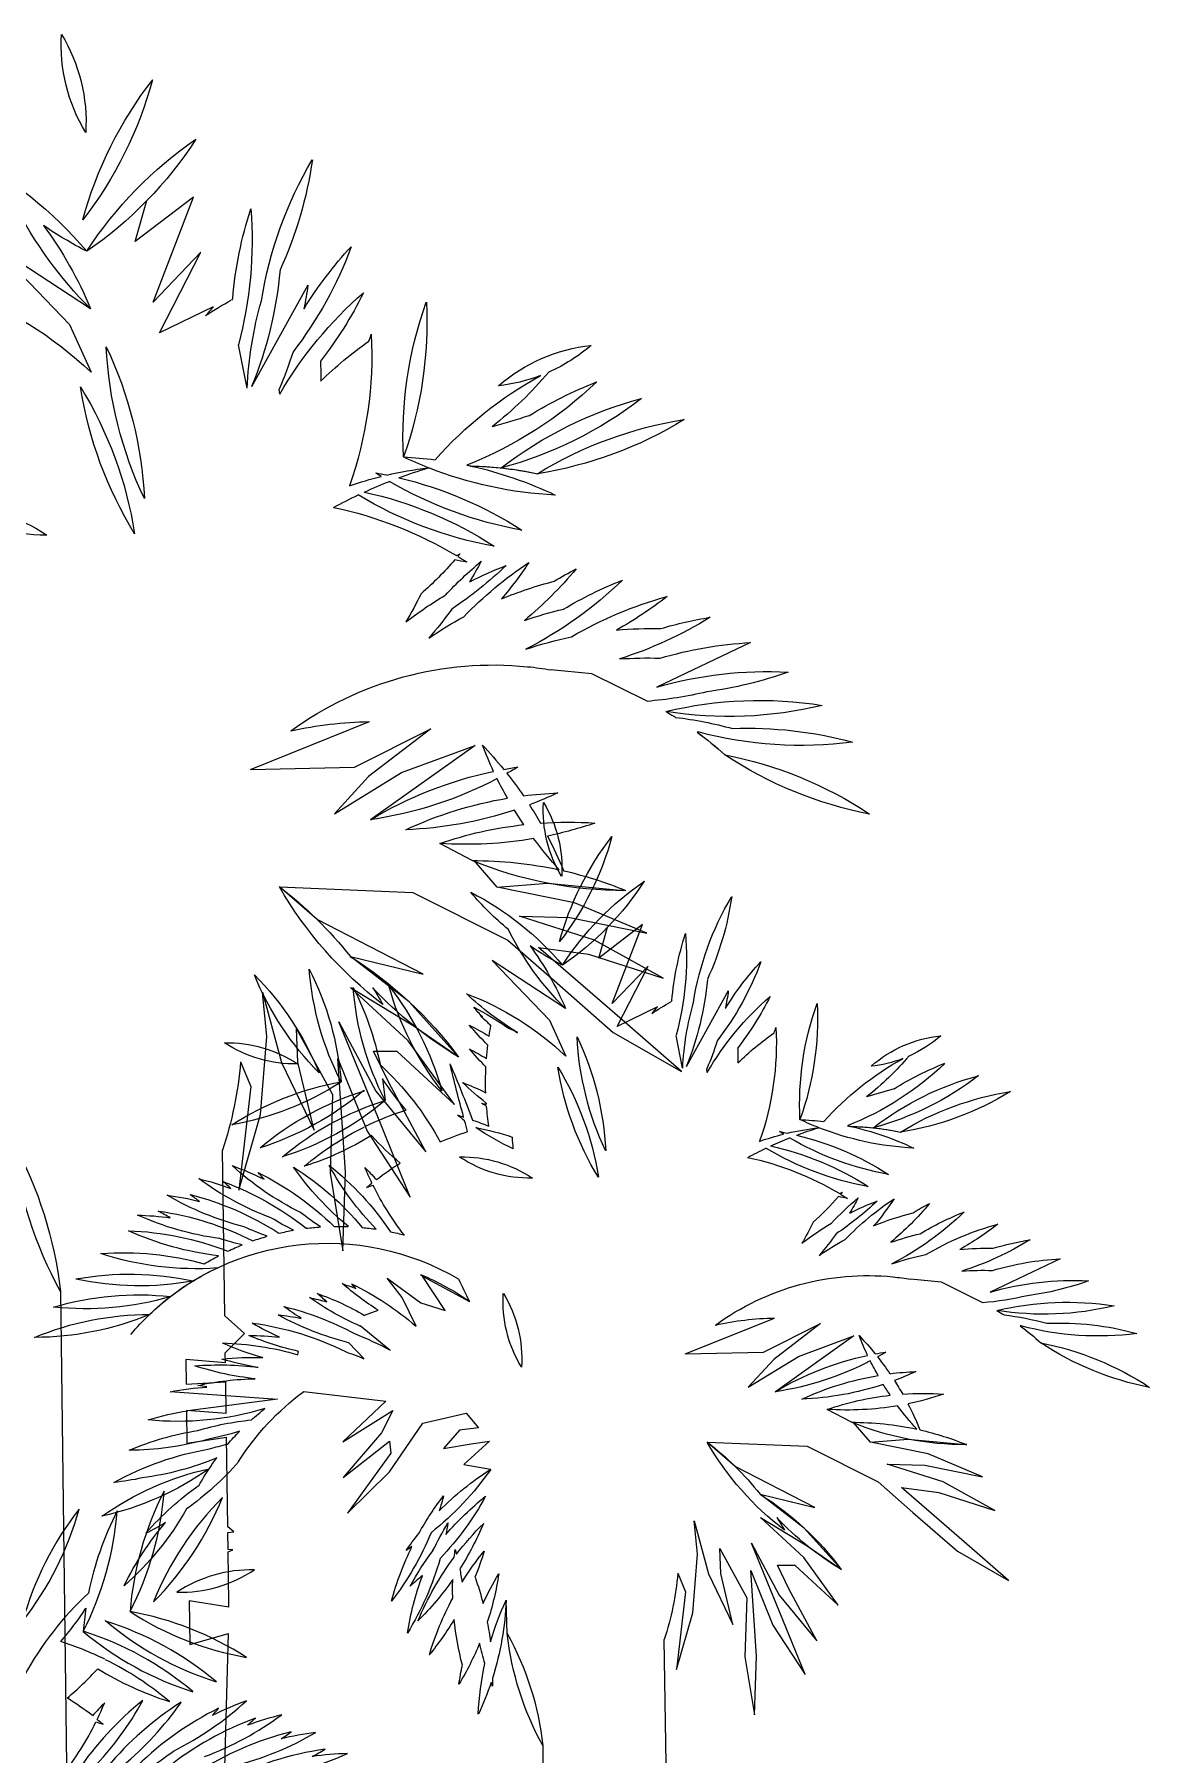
# Model space of a CAD drawing. Header units: millimetres. Extents: x -37049 to 129367, y 25385 to 90033.
# Drawn here: x 21373 to 21864, y 45778 to 46535 of the extents above; entities that cross this region are included whole.
import ezdxf

# ---------------------------------------------------------------- set-up
doc = ezdxf.new("R2010")
doc.units = ezdxf.units.MM
doc.header["$MEASUREMENT"] = 0
doc.layers.add('NCAY', color=3, linetype='Continuous', lineweight=13)
doc.layers.add('NTHAY1', color=61, linetype='Continuous', lineweight=25)

# ---------------------------------------------------------------- blocks, each defined once
blk = doc.blocks.new('A$C4EE532FF')
at = {"layer": 'NCAY', "ltscale": 0.7}
for p, q in [((892.2, 2060.6), (827.9, 2011.5)), ((827.9, 2011.5), (840.8, 2056.7)), ((847.8, 1945), (892.2, 2060.6)), ((671.4, 2008), (755.5, 1920.5)), ((778.9, 1937.6), (671.4, 2008)), ((900.3, 1999.9), (847.8, 1945)), ((854.8, 1911.2), (900.3, 1999.9)), ((1017.9, 1963.5), (956, 1851.9)), ((913.8, 1939.9), (854.8, 1911.2)), ((755.5, 1920.5), (779.3, 1867.8)), ((951, 1850.1), (941.5, 1898.1)), ((987, 1843.5), (986.4, 1849.1)), ((1069.3, 1433.3), (1153.1, 1475.5)), ((1153.1, 1475.5), (1084.5, 1422.8)), ((1202.2, 1457), (1086.9, 1375.2)), ((1121, 1427.1), (1202.2, 1457)), ((954.7, 1430.6), (1069.3, 1433.3)), ((1047.2, 1381.9), (1121, 1427.1)), ((1084.5, 1422.8), (1047.2, 1381.9)), ((1226.4, 1301.1), (1200.9, 1330.3)), ((1028.1, 1265.5), (986.7, 1301.4)), ((986.7, 1301.4), (1133.6, 1295.1)), ((1133.6, 1295.1), (1238, 1242.9)), ((1226.4, 1301.1), (1281.6, 1305.5)), ((1311.2, 1283.9), (1226.4, 1301.1)), ((1281.6, 1305.5), (1365.4, 1297.4)), ((1333.4, 1242.9), (1250.9, 1269.1)), ((1250.9, 1269.1), (1306.2, 1267.6)), ((1391, 1250.4), (1311.2, 1283.9)), ((1145, 1205.4), (1028.1, 1265.5)), ((1306.2, 1267.6), (1391, 1250.4)), ((1386.3, 1259.8), (1338.1, 1223)), ((1338.1, 1223), (1347.8, 1256.9)), ((1353, 1173.1), (1386.3, 1259.8)), ((1238, 1242.9), (1289, 1198.2)), ((1364, 1155.1), (1271.8, 1234.6)), ((1271.8, 1234.6), (1326.6, 1227.3)), ((1409.1, 1201.1), (1333.4, 1242.9)), ((1129.4, 1175), (1064.7, 1224.7)), ((1064.7, 1224.7), (1145, 1205.4)), ((1220.8, 1220.4), (1283.8, 1154.8)), ((1301.4, 1167.6), (1220.8, 1220.4)), ((1326.6, 1227.3), (1409.1, 1201.1)), ((1392.4, 1214.3), (1353, 1173.1)), ((1358.3, 1147.7), (1392.4, 1214.3)), ((1289, 1198.2), (1354.1, 1141.3)), ((968, 1185.5), (988.8, 1108.2)), ((972.8, 1136.9), (968, 1185.5)), ((1128.5, 1131.8), (1064.9, 1190.5)), ((1064.9, 1190.5), (1133.9, 1149)), ((1183.8, 1114.2), (1129.4, 1175)), ((1480.6, 1187), (1434.2, 1103.3)), ((1402.6, 1169.3), (1358.3, 1147.7)), ((1429.2, 1098.3), (1364, 1155.1)), ((965.9, 1050.7), (972.8, 1136.9)), ((1007, 1108.3), (1005.6, 1145)), ((1005.6, 1145), (1045.2, 1072.7)), ((1098.2, 1040.3), (1052, 1152.9)), ((1052, 1152.9), (1092.7, 1076.6)), ((1133.9, 1149), (1183.8, 1114.2)), ((1283.8, 1154.8), (1301.7, 1115.2)), ((1354.1, 1141.3), (1429.2, 1098.3)), ((1430.4, 1102), (1423.3, 1138)), ((1106.9, 1086), (1090.1, 1120.6)), ((1090.1, 1120.6), (1115.8, 1120.5)), ((1115.8, 1120.5), (1179.4, 1061.9)), ((1179.4, 1061.9), (1128.5, 1131.8)), ((943.9, 1108.8), (955.1, 1081.8)), ((988.8, 1108.2), (1024.8, 1033.5)), ((1024.8, 1033.5), (1007, 1108.3)), ((1059.3, 987.4), (1050.8, 1112.6)), ((1050.8, 1112.6), (1083.1, 1032.4)), ((1457.4, 1097), (1457, 1101.2)), ((955.1, 1081.8), (942.1, 967.5)), ((1147.6, 1009.7), (1106.9, 1086)), ((1045.2, 1072.7), (1042.3, 986.3)), ((1092.7, 1076.6), (1147.6, 1009.7)), ((942.1, 967.5), (965.9, 1050.7)), ((1083.1, 1032.4), (1130.5, 960)), ((1130.5, 960), (1098.2, 1040.3)), ((1042.3, 986.3), (1056.3, 900.9)), ((1056.3, 900.9), (1059.3, 987.4)), ((1144.2, 873.1), (1196, 845)), ((1169, 835.2), (1144.2, 873.1)), ((1105.1, 870.6), (1142.2, 843.7)), ((1121.6, 849.3), (1105.1, 870.6)), ((1080.4, 829.9), (1095.3, 835.4)), ((1137, 817.9), (1121.6, 849.3)), ((1142.2, 843.7), (1169, 835.2)), ((1108.3, 791.5), (1075.4, 818.1)), ((1519.2, 789.3), (1582, 821)), ((1582, 821), (1530.6, 781.4)), ((1079.6, 782.2), (1063, 799.7)), ((1618.8, 807.1), (1532.4, 745.8)), ((1557.9, 784.7), (1618.8, 807.1)), ((1006.9, 786.6), (1007.7, 790.2)), ((1433.2, 787.3), (1519.2, 789.3)), ((1502.6, 750.8), (1557.9, 784.7)), ((1530.6, 781.4), (1502.6, 750.8)), ((866.4, 745.9), (984.7, 737.5)), ((1013.5, 746), (1103.7, 735.2)), ((984.7, 737.5), (885.8, 724.8)), ((1103.7, 735.2), (1056.6, 690.6)), ((1056.6, 690.6), (1111.6, 725.1)), ((1111.6, 725.1), (1099, 700.6)), ((1144.4, 711), (1192.1, 722.1)), ((1192.1, 722.1), (1205.8, 706)), ((1099, 700.6), (1056.9, 651.2)), ((1107.8, 657.5), (1144.4, 711)), ((1184.8, 703.6), (1167.1, 683.4)), ((1205.8, 706), (1184.8, 703.6)), ((1637, 690.2), (1617.9, 712.1)), ((1056.9, 651.2), (1107.9, 691.4)), ((1107.9, 691.4), (1109.2, 678.3)), ((1167.1, 683.4), (1197.7, 688.3)), ((1217.8, 691.5), (1189.6, 665.7)), ((1197.7, 688.3), (1217.8, 691.5)), ((1488.3, 663.5), (1457.2, 690.4)), ((1457.2, 690.4), (1567.4, 685.7)), ((1567.4, 685.7), (1645.7, 646.6)), ((1637, 690.2), (1678.4, 693.5)), ((1700.6, 677.3), (1637, 690.2)), ((1678.4, 693.5), (1741.3, 687.5)), ((1109.2, 678.3), (1061.4, 612.1)), ((1189.6, 665.7), (1219.1, 660.4)), ((1575.9, 618.4), (1488.3, 663.5)), ((1717.2, 646.6), (1655.4, 666.2)), ((1655.4, 666.2), (1696.8, 665.1)), ((1696.8, 665.1), (1760.4, 652.2)), ((1760.4, 652.2), (1700.6, 677.3)), ((1061.4, 612.1), (1107.8, 657.5)), ((1645.7, 646.6), (1683.9, 613)), ((1774, 615.2), (1717.2, 646.6)), ((1564.3, 595.6), (1515.7, 632.9)), ((1515.7, 632.9), (1575.9, 618.4)), ((1740.2, 580.7), (1671.1, 640.4)), ((1671.1, 640.4), (1712.2, 634.8)), ((1712.2, 634.8), (1774, 615.2)), ((1563.6, 563.3), (1515.9, 607.2)), ((1515.9, 607.2), (1567.6, 576.1)), ((1683.9, 613), (1732.8, 570.3)), ((1443.2, 603.5), (1458.8, 545.5)), ((1446.8, 567), (1443.2, 603.5)), ((1605.1, 550), (1564.3, 595.6)), ((1472.4, 545.6), (1471.4, 573.1)), ((1471.4, 573.1), (1501.1, 518.9)), ((1540.8, 494.6), (1506.2, 579.1)), ((1506.2, 579.1), (1536.7, 521.8)), ((1567.6, 576.1), (1605.1, 550)), ((1732.8, 570.3), (1789.1, 538.1)), ((1789.1, 538.1), (1740.2, 580.7)), ((1441.6, 502.4), (1446.8, 567)), ((1547.4, 528.9), (1534.8, 554.9)), ((1534.8, 554.9), (1554, 554.8)), ((1554, 554.8), (1601.7, 510.8)), ((1601.7, 510.8), (1563.6, 563.3)), ((1425.1, 546), (1433.5, 525.7)), ((1458.8, 545.5), (1485.8, 489.5)), ((1485.8, 489.5), (1472.4, 545.6)), ((1511.7, 454.9), (1505.3, 548.9)), ((1505.3, 548.9), (1529.5, 488.7)), ((1237.3, 479.6), (1236.2, 516.2)), ((1433.5, 525.7), (1423.8, 440)), ((1501.1, 518.9), (1498.9, 454.1)), ((1536.7, 521.8), (1577.9, 471.6)), ((1577.9, 471.6), (1547.4, 528.9)), ((1423.8, 440), (1441.6, 502.4)), ((1565.1, 434.4), (1540.8, 494.6)), ((1529.5, 488.7), (1565.1, 434.4)), ((1509.5, 390.1), (1511.7, 454.9)), ((1498.9, 454.1), (1509.5, 390.1))]:
    blk.add_line(p, q, dxfattribs=at)
at = {"layer": 'NCAY', "ltscale": 0.25}
for p, q in [((1505.1, 1570.2), (1402.1, 1521.2)), ((1330.5, 1535.7), (1285.5, 1540.3)), ((1391.2, 1505.6), (1330.5, 1535.7)), ((954.7, 1430.6), (1085.8, 1483.4)), ((1198.7, 1330.3), (1163.1, 1349.2)), ((926.6, 829.2), (924, 1011.5)), ((1846, 892.1), (1768.8, 855.3)), ((745.7, 856.2), (756.6, 0)), ((1715.1, 866.2), (1681.3, 869.6)), ((1760.6, 843.6), (1715.1, 866.2)), ((948.3, 810), (926.6, 829.2)), ((1433.2, 787.3), (1531.5, 826.9)), ((927.1, 788.6), (948.3, 810)), ((883.5, 781.4), (883.9, 754.1)), ((927.3, 777.5), (883.5, 781.4)), ((927.3, 777.5), (927.1, 788.6)), ((883.9, 754.1), (927.6, 756.7)), ((928, 721.9), (927.6, 756.7)), ((884.3, 725.1), (884.8, 689.1)), ((928, 721.9), (884.3, 725.1)), ((1616.2, 712.1), (1589.5, 726.3)), ((884.8, 689.1), (928.4, 695.8)), ((929.8, 597.2), (928.4, 695.8)), ((936.3, 591.7), (929.8, 597.2)), ((929.8, 591), (936.3, 591.7)), ((930.1, 572.1), (929.8, 591)), ((935.2, 571.8), (930.1, 572.1)), ((930.1, 569.5), (935.2, 571.8)), ((930.9, 513.9), (930.1, 569.5)), ((887.3, 515.7), (887.9, 467.6)), ((930.9, 508.7), (887.3, 515.7)), ((930.9, 508.7), (930.9, 513.9)), ((887.9, 467.6), (930.6, 479.6)), ((917.7, 0), (930.6, 479.6)), ((1412.1, 336.3), (1410.2, 473)), ((1276.4, 356.5), (1281, 0))]:
    blk.add_line(p, q, dxfattribs=at)
at = {"layer": 'NCAY', "ltscale": 0.25, "extrusion": (0, 0, -1)}
for centre, major_axis, start_param, end_param in [((932.3, 2228), (185.8, 0), 2.596447, 3.204422), ((588, 2143.2), (-185.8, 0), 2.596108, 3.204083), ((423.3, 2305), (-439.2, 0.1), 3.406992, 3.801551), ((1194.1, 1920.4), (439.2, 0.2), 3.407561, 3.80212), ((526.1, 2363), (439.2, 0), 0.574718, 0.969277), ((1143.3, 1762.2), (439.2, 0), 3.71631, 4.11087), ((439, 1717.6), (-439.2, 0.7), 2.044245, 2.438804), ((1400.6, 1877.6), (439.2, 0), 3.299126, 3.676942), ((588, 2163.3), (439.2, 0), 0.140772, 0.429581), ((1088.3, 2249.3), (439.2, 0.4), 2.353544, 2.680235), ((1372.8, 1911.6), (439.2, 0.1), 3.227256, 3.456418), ((517.4, 2012.4), (-439.2, 0.1), 3.061437, 3.404575), ((975.5, 2391.5), (439.2, 5.6), 2.058577, 2.185218), ((373.4, 1768.8), (-439.2, 1.2), 2.503605, 2.744475), ((653.7, 2158.3), (-439.2, 0.6), 3.494491, 3.796733), ((1387.4, 1707), (439.2, 2), 3.699279, 3.89482), ((549.8, 2018.9), (439.2, 0.1), 0.087903, 0.390193), ((477.4, 1548.8), (-439.2, 0.4), 1.933506, 2.327883), ((1367.2, 1623.8), (-439.2, 0.2), 0.523508, 0.855074), ((582.6, 2021.9), (439.2, 1), 0.135621, 0.19492), ((685.8, 2150.6), (439.2, 0.3), 0.461589, 0.664687), ((1144.4, 1561.8), (439.2, 5.9), 4.150577, 4.225527), ((578, 2222.9), (310.6, 310.6), 1.48554, 1.514413), ((591.2, 2222), (310.6, 310.6), 1.456103, 1.461373), ((1389.6, 1827.6), (-439.2, 0.2), 0.050863, 0.273797), ((1561.8, 1796.9), (439.2, 0), 3.090887, 3.485446), ((709.7, 1922.6), (439.2, 0), -0.050765, 0.343795), ((399.3, 1707.5), (439.2, 0), -0.443286, -0.048727), ((1234.7, 1917.3), (-439.2, 0), -0.443428, -0.048868), ((1338.3, 1543.1), (-439.2, 4.3), 0.789255, 0.946425), ((649.1, 1887.4), (439.2, 0), -0.05076, 0.335811), ((1501.3, 1761.6), (310.6, 310.6), 4.252072, 4.270733), ((1349.5, 1712.6), (-185.8, 0), 0.855635, 1.46361), ((1207.8, 2037.7), (185.8, 0.3), 0.857272, 1.155315), ((582.6, 2021.9), (-439.2, 1.1), 3.443445, 3.543547), ((592.9, 1862.2), (-310.6, 310.6), 2.315645, 2.366013), ((1486.1, 1479.5), (-439.2, 0.5), 0.726144, 1.065692), ((1031.9, 2174.2), (439.2, 0.2), 0.807161, 1.195982), ((948.9, 2152.8), (439.2, 1.1), 0.708712, 0.905728), ((1207.8, 2037.7), (-185.8, 0.1), 4.347745, 4.60481), ((1494.3, 1447.5), (439.2, 0.3), 4.153532, 4.34359), ((393.4, 1622), (-439.2, 0), 2.591428, 2.985988), ((1201.7, 1919.6), (-439.2, 0.2), -0.550461, -0.155901), ((1499, 1414.8), (439.2, 0), 4.055205, 4.449765), ((1116.7, 2186.6), (439.2, 0), 0.913568, 1.308128), ((596, 4016.1), (-2294.2, 57.5), 4.393261, 4.411582), ((1500.3, 1381.8), (439.2, 0), 4.161868, 4.556428), ((1202.3, 2190), (439.2, 0.4), 1.021229, 1.415788), ((1190.8, 1386.9), (377.7, 0.8), 4.484523, 4.606908), ((1311.8, 1229.5), (-556.9, 2), 1.21216, 1.272821), ((1311.5, 2171.3), (439.2, 4.6), 1.956702, 2.024452), ((1101.8, 1335.9), (439.2, 1.2), -1.519452, -1.439724), ((1486.1, 1479.5), (-310.6, 310.6), 6.197876, 6.198687), ((1190.8, 1386.9), (-267.1, 267.1), 0.677895, 0.679824), ((1311.5, 2171.3), (-439.2, 0.2), -1.522462, -1.196863), ((1101.8, 1335.9), (310.6, 310.6), -0.57661, -0.566176), ((1190.8, 1386.9), (377.7, 2), -1.54833, -1.459676), ((1190.8, 1386.9), (377.7, 0.7), -1.551549, -1.356169), ((1101.8, 1335.9), (-439.2, 0.6), 1.788666, 2.012722), ((1190.8, 1386.9), (377.7, 0.9), -1.462511, -1.355785), ((1190.8, 1386.9), (-377.7, 0.8), 1.225867, 1.322587), ((1311.8, 1229.5), (556.2, 27.2), 4.331956, 4.386334), ((1330.3, 2126.4), (-310.6, 310.6), 4.48231, 4.498093), ((1015.8, 1324.6), (-310.6, 310.6), 0.961941, 0.989243), ((1330.3, 2126.4), (439.2, 0.6), 1.748602, 2.103048), ((1015.8, 1324.6), (439.2, 0.8), -1.33346, -0.997777), ((1311.8, 1229.5), (-555.5, 39.1), 1.003538, 1.057873), ((1300.1, 2108.8), (-439.2, 0.2), -1.394617, -1.028584), ((985.5, 1307), (-439.2, 0.9), 1.78571, 2.139864), ((627.7, 1533.9), (185.8, 0), 4.690873, 5.298848), ((726.5, 1874.4), (185.8, 0), 1.54928, 2.157255), ((955.3, 1289.4), (439.2, 0.5), -1.36091, -1.028835), ((1386, 1277.2), (-310.6, 310.6), 0.300858, 0.310693), ((849.8, 1951.3), (-310.6, 310.6), 3.057726, 3.066232), ((849.8, 1951.3), (-439.2, 5.9), 3.84904, 3.969474), ((1490.1, 1322.5), (-439.2, 1.7), 0.747798, 0.871388), ((932.7, 1972.6), (439.2, 1.5), 0.811639, 0.986345), ((1269.8, 2091.2), (310.6, 310.6), 2.532737, 2.562909), ((955.3, 1289.4), (310.6, 310.6), -0.240749, -0.214296), ((1505, 1293.1), (-439.2, 1.2), 0.766689, 0.979229), ((819.2, 1862.8), (438.5, 24), 0.535386, 0.594139), ((1394.1, 1245.2), (-439.2, 0.7), 1.101284, 1.201162), ((895.6, 1901.8), (-439.2, 2.6), 3.723232, 3.836833), ((975.6, 1932.4), (-439.2, 0.2), 3.835466, 4.018824), ((1516.7, 1262.2), (-438, 32.5), 0.951636, 1.014629), ((1398.8, 1212.5), (-439.2, 3), 1.172257, 1.311296), ((1058.4, 1954.3), (-439.2, 1.4), 3.93932, 4.237765), ((1525.1, 1230.3), (-439.2, 1.9), 1.02676, 1.191123), ((747.5, 1816), (-439, 13.5), 3.563592, 3.643407), ((1394.1, 1245.2), (-439.1, 9.4), 0.892244, 1.011733), ((1530, 1197.6), (-439.2, 1.2), 1.037864, 1.299472), ((1143.1, 1967.2), (439.1, 7.5), 0.92483, 1.077617), ((819.2, 1862.8), (439.1, 8.5), 0.64078, 0.733067), ((1398.8, 1212.5), (-439.2, 4.8), 0.960926, 1.063215), ((1400, 1179.5), (-439.2, 5.3), 1.225409, 1.327825), ((1228.7, 1971.1), (439.2, 1.1), 1.016913, 1.267703), ((1531.4, 1164.6), (439.2, 3.6), 4.432092, 4.558647), ((1397.6, 1146.6), (439.2, 1.3), 4.391517, 4.50965), ((1397.6, 1146.6), (439.2, 0.8), 4.623012, 4.734404), ((1221.9, 1167.9), (377.7, 0), 4.082142, 4.812591), ((1391.8, 1114.1), (439.2, 0.7), 4.643418, 4.745195), ((1529.3, 1131.7), (-439.2, 0), 1.285025, 1.515662), ((1221.9, 1167.9), (377.7, 4.6), -1.458436, -1.389324), ((1523.7, 1099.2), (439.2, 0.4), 4.432669, 4.764912), ((1398.7, 1951.4), (439.2, 0.4), 1.228773, 1.438683), ((1355.3, 1943.3), (-439.2, 0.8), 4.476944, 4.628756), ((1514.7, 1067.4), (-439.2, 0), 1.334497, 1.729057), ((1481.2, 1928.1), (-439.2, 0.1), 4.475976, 4.870535), ((1094.2, 1044.2), (439.2, 1), 4.496798, 4.695503), ((1221.9, 1167.9), (267.1, 267.1), -0.258415, -0.225201), ((1369.9, 1051.9), (439.2, 0.1), -1.450307, -1.304758), ((1502.3, 1036.8), (439.2, 0.1), 4.673875, 4.977643), ((1434.5, 1910.8), (310.6, 310.6), 2.326823, 2.329379), ((1221.9, 1167.9), (377.7, 3.3), -0.926121, -0.821742), ((1221.9, 1167.9), (-377.7, 7.3), 2.18757, 2.291949), ((1560.7, 1896.2), (-439.2, 0.1), 4.582733, 4.972963), ((892.2, 1154.3), (439.2, 2.6), -0.756004, -0.674862), ((1619.9, 1615.2), (439.2, 1.7), 2.706412, 2.778131), ((1393.5, 1015.5), (439.2, 0.1), -1.379777, -0.985217), ((1719.4, 1812.8), (-439.2, 0.4), -1.380848, -0.986288), ((1313.2, 998.8), (-439.2, 0.1), 1.029197, 1.362015), ((1022.7, 1809.7), (-439.2, 0.1), 4.2303, 4.565264), ((1619.9, 1615.2), (-310.6, 310.6), 4.983089, 5.038497), ((1313.2, 998.8), (-310.6, 310.6), 0.602803, 0.638614), ((1022.7, 1809.7), (310.6, 310.6), 1.814851, 1.846459), ((892.2, 1154.3), (-438.5, 25.2), 2.416288, 2.486191), ((1310.6, 965.9), (-439.2, 0.5), 1.443042, 1.52965), ((1108.1, 1803.1), (-438.9, 14.8), 4.244027, 4.321352), ((1310.6, 965.9), (-439.2, 1.2), 1.133347, 1.400827), ((1108.1, 1803.1), (-439.2, 0), 4.394723, 4.67228), ((1619.9, 1615.2), (310.6, 310.6), 3.334451, 3.37769), ((892.2, 1154.3), (-310.6, 310.6), 1.78527, 1.838708), ((1416.4, 1385.4), (-139.4, 0), -0.54553, 0.062445), ((1158.2, 1321.8), (-139.4, 0), 2.596062, 3.204037), ((1304.5, 933.4), (-439.2, 0.3), 1.242262, 1.458356), ((1304.5, 933.4), (-439.2, 0.1), 1.500698, 1.637251), ((1192.4, 1787.4), (439.2, 1.9), 1.247337, 1.370647), ((1192.4, 1787.4), (-439.2, 0), 4.542967, 4.778943), ((1619.9, 1615.2), (-439.1, 7.5), -0.753317, -0.652442), ((892.2, 1154.3), (-439.2, 3.9), 2.651809, 2.747753), ((1034.7, 1443.1), (329.4, 0.4), 0.266699, 0.661259), ((1612.7, 1154.7), (-329.4, 0.2), 0.264842, 0.659402), ((1200.9, 891.1), (439.2, 0.3), 4.70801, 4.927612), ((1365.4, 1736.6), (-439.2, 0.3), 4.706605, 5.101165), ((1111.7, 1486.7), (329.4, 0.4), 0.575805, 0.970364), ((1574.7, 1036.1), (-329.4, 0.8), 0.572342, 0.966902), ((1200.9, 891.1), (439.2, 2), -1.340597, -1.176944), ((720.2, 952.3), (-439.2, 0.8), 2.221134, 2.470759), ((1367, 1521.1), (439.2, 0.3), 2.223537, 2.618096), ((1046.5, 1002.6), (329.4, 0.1), -1.095445, -0.700885), ((1448.9, 1508), (-329.4, 0), -0.878619, -0.701146), ((1767.6, 1122.6), (-329.4, 0.2), 0.15674, 0.534557), ((1158.2, 1336.9), (-329.4, 0.2), 3.281764, 3.570573), ((1533.4, 1401.3), (-329.4, 0.6), -0.790886, -0.464195), ((1746.8, 1148.1), (-329.4, 0), 0.08529, 0.314452), ((1105.2, 1223.7), (-329.4, 0), 3.06148, 3.404617), ((1448.9, 1508), (-329.4, 4), -1.107822, -0.981181), ((997.3, 1041), (329.4, 0.3), -0.63436, -0.393489), ((830.7, 853), (439.2, 0.3), -1.008326, -0.636103), ((1207.5, 1333.1), (-329.4, 0.1), 3.49537, 3.797613), ((1757.7, 994.7), (-329.4, 0.4), 0.552138, 0.747679), ((725.3, 972.5), (-329.4, 0.7), 2.357778, 2.752338), ((1264.1, 1328.9), (329.4, 0), 2.360092, 2.754651), ((726.1, 1061), (329.4, 0.1), -0.472347, -0.077787), ((1347.8, 1236.6), (329.4, 0), 2.669065, 3.063624), ((1129.5, 1228.5), (329.4, 0), 0.08791, 0.390201), ((1396.2, 1216.3), (329.4, 0.1), 2.66935, 3.063909), ((774.5, 1040.7), (329.4, 0.4), -0.471406, -0.197629), ((720.2, 952.3), (310.6, 310.6), 0.212449, 0.261313), ((1409.4, 1491), (439.2, 0.6), 2.111687, 2.389245), ((847.8, 989.3), (329.4, 0.2), -0.663513, -0.268954), ((1424.7, 1280.1), (329.4, 0.2), 2.478079, 2.872639), ((1418.9, 1423.1), (329.4, 3.3), 2.123279, 2.338994), ((1075.2, 876), (329.4, 0.2), -1.206517, -0.812141), ((1575.5, 885.8), (-232.9, 232.9), 0.210185, 0.285136), ((1160.6, 1380.9), (-232.9, 232.9), 3.0269, 3.032169), ((1759.4, 1085.1), (-329.4, 0.1), 0.051132, 0.274066), ((1742.6, 932.2), (-329.4, 0.5), 0.522487, 0.854053), ((1154.2, 1230.8), (232.9, 232.9), 0.918831, 0.97813), ((1231.6, 1327.4), (-329.4, 0.3), 3.601562, 3.80466), ((1451.6, 1382.1), (-232.9, 232.9), 4.750335, 4.794332), ((1050.4, 875.7), (329.4, 4.2), -1.085124, -0.949483), ((1430.8, 1401.7), (232.9, 232.9), 3.066792, 3.098029), ((1096.1, 849.1), (232.9, 232.9), -0.438123, -0.432207), ((1150.7, 1381.6), (232.9, 232.9), 1.48554, 1.514413), ((1888.5, 1062), (329.4, 0), 3.090819, 3.485378), ((1249.4, 1156.3), (-329.4, 0), 3.090752, 3.485312), ((1446.8, 1362.3), (-329.4, 1.2), -0.798061, -0.706983), ((1045.6, 856), (-329.1, 13.7), 2.002118, 2.077929), ((1451.6, 1382.1), (232.9, 232.9), 3.138842, 3.153714), ((1542.9, 1086.7), (232.9, 232.9), 4.080354, 4.11566), ((1096.1, 849.1), (232.9, 232.9), -0.337675, -0.303271), ((1016.7, 995), (329.4, 0), -0.443229, -0.04867), ((1643.2, 1152.4), (329.4, 0.1), 2.698572, 3.093132), ((1721, 871.7), (-329.4, 1.2), 0.795521, 0.95269), ((1204.1, 1129.9), (329.4, 0.1), -0.050595, 0.335975), ((1843.2, 1035.6), (-232.9, 232.9), 5.822868, 5.841529), ((1729.3, 998.9), (139.4, 0.1), 3.997843, 4.605818), ((1623.1, 1242.6), (139.4, 0.6), 0.860225, 1.158268), ((929.3, 990.5), (-139.4, 0.3), 1.547259, 2.155234), ((1003.4, 1245.9), (139.4, 0.2), 1.550183, 2.158157), ((1446.9, 1336.1), (-329.4, 1.1), -0.78852, -0.706769), ((1045.7, 829.7), (232.9, 232.9), -0.312617, -0.247229), ((1542.9, 1086.7), (-232.9, 232.9), 5.576314, 5.621229), ((1154.2, 1230.8), (329.4, 0.5), 0.305772, 0.405875), ((1161.8, 1111), (-232.9, 232.9), 2.315645, 2.366013), ((506.5, 1147.6), (439.2, 0), 0.088587, 0.3152), ((874, 863.7), (329.4, 0.6), -0.823456, -0.49501), ((2919.3, 1521.8), (1793.6, 5.6), 2.877491, 2.911143), ((-476, 404.1), (1793.5, 19), -0.391854, -0.354685), ((1542.9, 1086.7), (-329.4, 0), -0.03612, 0.049969), ((1012.3, 930.9), (-329.4, 0.2), 2.590918, 2.985477), ((1618.5, 1154.1), (329.4, 0.3), 2.592389, 2.986948), ((1831.8, 824), (-329.4, 0.3), 0.726415, 1.065964), ((1491.1, 1345), (329.4, 0.6), 0.808597, 1.197417), ((1428.9, 1329), (-329.4, 0.9), 3.844828, 4.041844), ((1623.1, 1242.6), (139.4, 0.1), 1.207652, 1.464717), ((1837.9, 800), (329.4, 0.2), 4.153594, 4.343651), ((876.2, 1363.6), (329.4, 0), 0.998813, 1.393373), ((1112.7, 762.5), (329.4, 0), 4.140398, 4.534957), ((1376.2, 1270), (-329.4, 0.3), -0.709101, -0.578085), ((774.5, 1040.7), (232.9, 232.9), 0.634068, 0.707395), ((1416.6, 1323.4), (-329.4, 3), -0.918504, -0.813798), ((1068.7, 779.1), (329.4, 5.5), -1.182535, -1.098122), ((1164.2, 2726.5), (1716.1, 133), 1.354058, 1.372379), ((1841.5, 775.5), (329.4, 0), 4.055171, 4.44973), ((1554.7, 1354.4), (329.4, 0), 0.913593, 1.308152), ((866.5, 1328.5), (329.4, 0.1), 0.867115, 1.265757), ((1177.8, 762.4), (329.4, 0), 4.012474, 4.411269), ((890.7, 1318.3), (329.4, 0.4), 0.872206, 1.266765), ((1202, 752.2), (329.4, 0.6), 4.014417, 4.408977), ((1353.1, 1261.2), (232.9, 232.9), 3.333242, 3.334896), ((1392.6, 1336.9), (-232.9, 232.9), 4.497864, 4.51738), ((1145.1, 740.2), (-232.9, 232.9), 0.981228, 0.997292), ((1542.9, 1086.7), (232.9, 232.9), 3.852379, 3.856272), ((1842.4, 750.7), (329.4, 0.4), 4.162987, 4.557547), ((1618.9, 1356.9), (-329.4, 0.3), 4.160956, 4.555516), ((1226.2, 742), (329.4, 2.9), 4.263344, 4.412156), ((1389.6, 1306.4), (232.9, 232.9), 3.00542, 3.035478), ((1090.1, 734), (232.9, 232.9), -0.500675, -0.479492), ((2919.3, 1521.8), (-1268.3, 1268.3), 5.221259, 5.228192), ((1090.1, 734), (-232.9, 232.9), 1.123338, 1.18126), ((1542.9, 1086.7), (232.9, 232.9), 3.778329, 3.844904), ((1700.8, 1342.9), (232.9, 232.9), 2.731723, 2.799472), ((1543.5, 716.3), (329.4, 2.6), -1.514292, -1.434564), ((1226.2, 742), (-329.4, 0.7), 0.868717, 1.107869), ((915, 1308.1), (-329.4, 2.2), 4.153144, 4.400469), ((1331, 1250), (-329.4, 2.5), -0.881196, -0.7482), ((1294.7, 718.5), (-329.3, 8.3), 1.136259, 1.234291), ((1386.1, 1310.2), (329.4, 3), 2.026018, 2.170244), ((1138.6, 713.5), (-329.4, 4.2), 1.753859, 1.88028), ((1571.8, 1045.2), (-232.9, 232.9), 5.400082, 5.439228), ((1610.3, 754.5), (-283.3, 0.8), 1.225161, 1.321881), ((1701.1, 636.5), (-295.3, 295.3), 0.356117, 0.410495), ((1714.9, 1309.2), (-232.9, 232.9), 4.48231, 4.498093), ((1479, 707.8), (232.9, 232.9), -0.608855, -0.581553), ((1610.3, 754.5), (-283.3, 0.9), 1.337633, 1.460018), ((1714.9, 1309.2), (-329.4, 0.4), -1.395585, -1.041139), ((1701.1, 636.5), (417.7, 3.4), 4.365499, 4.42616), ((1479, 707.8), (329.4, 0.8), -1.332874, -0.997191), ((1831.8, 824), (-232.9, 232.9), 6.197876, 6.198687), ((1610.3, 754.5), (-200.3, 200.3), 0.677895, 0.679824), ((1700.8, 1342.9), (329.4, 0.7), 1.621596, 1.947195), ((1543.5, 716.3), (232.9, 232.9), -0.57661, -0.566176), ((1610.3, 754.5), (200.3, 200.3), -0.768104, -0.67945), ((1610.3, 754.5), (-283.3, 0.1), 1.587806, 1.783186), ((1543.5, 716.3), (-329.4, 0.2), 1.789281, 2.013337), ((1610.3, 754.5), (283.3, 1.8), -1.45847, -1.351744), ((309.1, 807.7), (-439.2, 0.1), 2.636151, 3.03071), ((1130, 1068.7), (-439.2, 0.1), -0.505442, -0.110882), ((1188, 864.8), (-139.4, 0.3), 1.547151, 2.155126), ((1262.1, 1120.2), (139.4, 0.1), 1.549986, 2.15796), ((1701.1, 636.5), (295.3, 295.3), -1.282419, -1.228084), ((1433.6, 681.4), (329.4, 0.8), -1.359581, -1.027507), ((1692.2, 1296), (-329.4, 0.6), -1.396008, -1.029975), ((1456.3, 694.6), (-329.4, 0.8), 1.785399, 2.139553), ((1157.2, 1237.5), (329.4, 0), 2.034752, 2.312819), ((822.5, 684.9), (329.4, 1.7), -1.218213, -1.101928), ((1211.6, 1203.3), (-232.9, 232.9), 4.75108, 4.781473), ((816.9, 691.8), (-329.4, 0.5), 2.029231, 2.341596), ((1272.1, 1181.7), (-329.4, 0.9), -0.883812, -0.612424), ((825.2, 715.2), (329.4, 0.5), -1.002479, -0.695091), ((1329.9, 1153.7), (-329.4, 0), -0.769129, -0.502969), ((835.9, 737.5), (-329.4, 0.1), 2.2439, 2.547268), ((1384.5, 1119.8), (-232.9, 232.9), 5.044015, 5.10165), ((848.9, 758.5), (232.9, 232.9), -0.005299, 0.050915), ((1294.7, 718.5), (329.3, 6.2), 4.073891, 4.17045), ((1093.4, 1245.4), (-329.4, 0.5), -1.213447, -0.937013), ((819.5, 660.3), (329.4, 0.2), -1.329627, -1.217521), ((1149.1, 1218.3), (-232.9, 232.9), 4.641345, 4.674747), ((811.2, 667.7), (329.4, 0.6), -1.215925, -0.897711), ((1294.7, 718.5), (-232.9, 232.9), 0.085476, 0.108991), ((983.4, 1284.6), (232.9, 232.9), 2.027706, 2.050831), ((1384.5, 1119.8), (-329.4, 1.3), -0.662227, -0.466361), ((1029.2, 1246.5), (329.4, 0.1), 1.82045, 2.099592), ((819.1, 635.6), (-329.4, 1.4), 1.700422, 1.810536), ((1085.4, 1226.6), (232.9, 232.9), 2.958647, 2.997225), ((808, 643.2), (-329.4, 1.1), 1.813982, 2.138828), ((1354.5, 1177.9), (-329.3, 6.9), 3.841552, 3.961985), ((1834.7, 706.3), (-329.3, 5.8), 0.734001, 0.857591), ((1416.8, 1193.8), (-329.4, 1.7), 3.944668, 4.119374), ((1669.5, 1282.8), (-232.9, 232.9), 4.103534, 4.133705), ((1756.7, 672.3), (232.9, 232.9), -1.269939, -1.260104), ((1354.5, 1177.9), (232.9, 232.9), 1.48693, 1.495435), ((1433.6, 681.4), (232.9, 232.9), -0.240749, -0.214296), ((1846, 684.2), (-329.4, 0.7), 0.767274, 0.979814), ((1331.6, 1111.5), (232.9, 232.9), 1.266167, 1.32492), ((1762.8, 648.3), (-329.4, 0.4), 1.101807, 1.201686), ((1388.9, 1140.7), (329.4, 2.2), 0.59417, 0.707771), ((1448.9, 1163.7), (329.4, 3.5), 0.704853, 0.888211), ((1854.7, 661.1), (232.9, 232.9), -1.330408, -1.267415), ((965.2, 1240.7), (-329.4, 1.1), -1.439201, -1.152539), ((821.4, 610.9), (329.4, 0.3), -1.542743, -1.432352), ((1039.4, 625.5), (-283.7, 0), 0.808912, 2.106174), ((1021.1, 1228.1), (232.9, 232.9), 2.844587, 2.890499), ((807.5, 618.4), (-329.4, 0.2), 1.709808, 2.041978), ((1149.1, 1218.3), (-329, 15.9), -1.15655, -1.072196), ((1211.6, 1203.3), (329.2, 10.4), 2.179114, 2.26149), ((1051.1, 644.5), (200.3, 200.3), -0.800787, -0.745368), ((1277.8, 1076.4), (329.4, 3.6), 0.463661, 0.543476), ((1762.8, 648.3), (329.4, 2.6), 4.063355, 4.182844), ((1766.3, 623.8), (-329.4, 3.1), 1.169732, 1.30877), ((1511, 1180.1), (329.4, 1.8), 0.806334, 1.104779), ((1861, 637.1), (329.4, 2.5), 4.180177, 4.34454), ((1864.7, 612.6), (329.4, 0), 4.182307, 4.443916), ((1574.5, 1189.8), (-329.4, 3.3), 4.039119, 4.191906), ((957.1, 1222.7), (-329.4, 0.4), -1.458023, -1.144477), ((809.6, 593.7), (-329.4, 0.4), 1.60266, 1.942751), ((1021.1, 1228.1), (-329.3, 8.3), -1.364914, -1.286688), ((1085.4, 1226.6), (329.4, 5.5), 1.934794, 2.017906), ((1051.1, 644.5), (200.3, 200.3), -1.123128, -1.063877), ((1051.1, 644.5), (-200.3, 200.3), 0.553968, 0.611506), ((1051.1, 644.5), (200.3, 200.3), -0.909387, -0.853106), ((1051.1, 644.5), (-200.3, 200.3), 0.879778, 0.934674), ((1051.1, 644.5), (-200.3, 200.3), 0.990713, 1.04538), ((1331.6, 1111.5), (329.3, 7.6), 0.644712, 0.736999), ((1766.3, 623.8), (-329.3, 6.6), 0.951749, 1.054038), ((1767.2, 599), (-329.4, 2.3), 1.230542, 1.332958), ((1638.7, 1192.7), (-329.4, 0.8), 4.153687, 4.404477), ((1865.8, 587.9), (329.4, 1.7), 4.429189, 4.555744), ((814.4, 569.4), (329.4, 0.2), 4.639177, 4.987689), ((894, 1210.5), (329.4, 0), 1.497172, 1.891732), ((1051.1, 644.5), (200.3, 200.3), -1.332415, -1.268098), ((1051.1, 644.5), (200.3, 200.3), -1.228312, -1.166825), ((1765.4, 574.3), (-329.3, 9.4), 1.218523, 1.336656), ((1765.4, 574.3), (-329.4, 1), 1.476614, 1.588007), ((1864.2, 563.2), (-329.4, 0.7), 1.282872, 1.513508), ((821.7, 545.8), (329.4, 0), 4.53208, 4.926639), ((1039.5, 626), (-283.2, 6.3), 0.999353, 1.106078), ((940.7, 614.1), (-232.9, 232.9), 1.442884, 1.451461), ((1033.2, 613.2), (-283.3, 0.5), 1.963481, 2.18158), ((1633.6, 590.3), (-283.3, 0), 0.940352, 1.670801), ((1633.6, 590.3), (-200.3, 200.3), 0.885478, 0.95459), ((1761, 550), (-329.4, 0.3), 1.49934, 1.601117), ((831.5, 523), (-329.4, 0), 1.283522, 1.678081), ((832.6, 1191.7), (-329.4, 0), 4.531864, 4.926423), ((1039.5, 626), (-283.3, 2.5), 0.906136, 1.012861), ((1250.4, 1097.2), (-232.9, 232.9), 4.624058, 4.667436), ((916.5, 544.1), (329.4, 1.8), -1.219365, -1.044518), ((1272, 1113.4), (329.4, 0.7), 2.139226, 2.288749), ((951.8, 552.2), (232.9, 232.9), -0.464226, -0.416509), ((1312.9, 1082.6), (232.9, 232.9), 3.182854, 3.203365), ((922, 568.3), (-329.4, 1.1), 2.020069, 2.278423), ((1486.5, 1000.4), (-329.4, 0.1), -0.491297, -0.408627), ((1372.1, 845.3), (-139.4, 0), -0.545424, 0.062551), ((1113.9, 781.7), (139.4, 0), -0.545129, 0.062846), ((1860, 538.8), (-329.4, 0.3), 1.289218, 1.621462), ((1766.2, 1177.9), (-329.4, 1.5), 4.364758, 4.574668), ((773.5, 1166.4), (329.4, 0), 1.283681, 1.67824), ((1039.5, 626), (-283.1, 12), 0.765964, 0.872689), ((1186.6, 1105), (-232.9, 232.9), 4.490558, 4.56071), ((913.5, 519.5), (-329.4, 1.7), 1.804943, 2.058592), ((1208, 1119.6), (-329.4, 0), -1.156385, -0.961867), ((949.5, 527.6), (232.9, 232.9), -0.570952, -0.510494), ((1733.6, 1171.9), (-329.4, 0), 4.478686, 4.630499), ((1853.2, 514.9), (329.4, 0.2), 4.47676, 4.87132), ((1828.1, 1160.5), (329.4, 0), 1.334655, 1.729215), ((1633.6, 590.3), (-200.3, 200.3), 1.312381, 1.345596), ((843.6, 501.4), (-329.4, 0.1), 1.176738, 1.571298), ((717.4, 1135), (329.4, 0.1), 1.177246, 1.571805), ((1039.5, 626), (283.3, 2.8), 3.852941, 3.959667), ((1122.3, 1106), (329.4, 2.9), 2.004285, 2.106512), ((913.2, 494.8), (329.4, 0.5), -1.436821, -1.107399), ((1143.8, 1119), (-329.4, 0.9), -1.325685, -1.071235), ((949.8, 502.8), (329.4, 1.4), -1.458718, -1.380624), ((1537.9, 497.6), (-329.4, 0.3), 1.351829, 1.550534), ((1744.6, 503.3), (-329.4, 0.7), 1.689029, 1.834579), ((1793.1, 1147.5), (-232.9, 232.9), 3.897619, 3.900176), ((1633.6, 590.3), (-283.2, 7.4), 2.18076, 2.285139), ((1633.6, 590.3), (283.3, 1.6), -0.929253, -0.824874), ((1887.7, 1136.5), (329.4, 0.2), 1.441983, 1.832213), ((1843.9, 492), (329.4, 0.1), 4.673949, 4.977717), ((1058.3, 1100.1), (-329.4, 2.6), -1.301515, -1.158539), ((915.5, 470.1), (329.4, 0), -1.545018, -1.28939), ((1079.9, 1111.6), (329.4, 2.3), 1.79862, 1.97324), ((952.7, 478.2), (329.4, 0.1), -1.569404, -1.467281), ((949.8, 502.8), (-329.3, 6.1), 1.923836, 2.054607), ((1386.3, 580.1), (-329.4, 4.5), 2.366156, 2.447297), ((1932.1, 925.8), (-232.9, 232.9), 5.058767, 5.130487), ((1762.3, 476), (-329.4, 0.3), 1.760527, 2.155087), ((2006.7, 1074), (329.4, 0.2), 1.762217, 2.156776), ((958.2, 454.1), (-329.4, 0.5), 1.463653, 1.599656), ((1017.3, 1097.4), (329.4, 4.4), 1.748552, 1.873098), ((952.7, 478.2), (232.9, 232.9), -0.453679, -0.389844), ((1702.1, 463.5), (-329.4, 0.6), 1.027646, 1.360464), ((1484.2, 1071.6), (329.4, 0.7), 1.091055, 1.426019), ((1932.1, 925.8), (232.9, 232.9), 3.412293, 3.4677), ((1702.1, 463.5), (232.9, 232.9), -0.967993, -0.932182), ((1484.2, 1071.6), (232.9, 232.9), 1.814851, 1.846459), ((1386.3, 580.1), (-232.9, 232.9), 1.68826, 1.758163), ((920.4, 445.9), (329.4, 0), 4.631372, 4.843267), ((995.3, 1087.5), (-329.4, 0.6), -1.465182, -1.258983), ((966.3, 430.7), (329.4, 0.9), 4.502674, 4.696275), ((1700.2, 438.8), (-329.4, 0.7), 1.13412, 1.401599), ((1700.2, 438.8), (329.4, 3.3), 4.595872, 4.68248), ((1548.3, 1066.7), (329.4, 2.9), 1.144986, 1.222311), ((1386.3, 580.1), (-232.9, 232.9), 1.78527, 1.838708), ((927.9, 422.2), (329.4, 0.1), 4.525018, 4.648867), ((956.5, 1076.6), (232.9, 232.9), 2.507374, 2.538298), ((1548.3, 1066.7), (329.4, 0.7), 1.255239, 1.532796), ((1695.6, 414.5), (329.4, 0.2), 4.384977, 4.601071), ((1932.1, 925.8), (232.9, 232.9), 3.334451, 3.37769), ((1695.6, 414.5), (329.4, 0.3), 4.643362, 4.779915), ((1611.5, 1055), (329.4, 1.8), 1.248231, 1.371541), ((875.1, 1042.5), (-329.4, 0), 4.417851, 4.812411), ((937.8, 399.6), (-329.4, 4.4), 1.262834, 1.398649), ((1145.1, 504), (-200.3, 200.3), 0.053041, 0.122284), ((1611.5, 1055), (-329.4, 0), 4.54295, 4.778926), ((1932.1, 925.8), (329.3, 6.7), 2.425733, 2.526608), ((1386.3, 580.1), (-329.4, 1.9), 2.654875, 2.750819), ((950.1, 378.1), (-329.4, 0.6), 1.16763, 1.406396), ((989.6, 387.1), (-329.4, 0.7), 1.283222, 1.46554), ((843.2, 1016.3), (329.4, 2.2), 1.270516, 1.385851), ((1145.1, 504), (200.3, 200.3), 4.634432, 4.701954), ((1145.1, 504), (200.3, 200.3), 4.634432, 4.701954), ((1617.9, 382.7), (-329.4, 0), 1.565538, 1.78514), ((1741.3, 1016.9), (-329.4, 0.3), 4.706377, 5.100936), ((1617.9, 382.7), (-329.4, 2.3), 1.789542, 1.953195), ((964.7, 358), (329.4, 0.5), 4.205841, 4.546167), ((819.3, 1010.7), (-329.4, 0.4), 4.445103, 4.70456), ((1004.6, 367.4), (-232.9, 232.9), 0.493144, 0.556307), ((1257.3, 428.6), (-329.4, 0.5), 2.221467, 2.471092), ((1742.4, 855.2), (329.4, 0.1), 2.223175, 2.617735), ((792, 977.4), (-329.4, 1.1), 4.31758, 4.57618), ((693.2, 885), (329.4, 1.5), 0.720032, 0.956351), ((1145.1, 504), (200.3, 200.3), 4.514496, 4.565549), ((719.4, 930.2), (-329.4, 0.1), 4.097539, 4.492098), ((981.2, 339.6), (329.4, 0), 4.09779, 4.492349), ((767.2, 973.1), (329.4, 2.2), 1.368222, 1.464073), ((1145.1, 504), (200.3, 200.3), 4.439481, 4.514496), ((948.9, 848.7), (329.4, 0.4), 0.609982, 0.901724), ((1396.2, 382.6), (329.4, 0.4), 3.924568, 4.146192), ((1088.3, 373.9), (329.4, 1.6), 3.86197, 4.102283), ((1428.2, 430.1), (329.4, 1.9), 3.653224, 3.80383), ((849.2, 716.5), (232.9, 232.9), 1.047392, 1.099761), ((924.8, 789.2), (-329.4, 0.5), 3.641921, 3.899834), ((1419.2, 373.4), (-329.4, 3.1), 0.703064, 0.887202), ((1340.2, 354.1), (329.4, 0.8), -1.006727, -0.634504), ((597.8, 779.2), (-329.4, 0.7), 3.655214, 3.986985), ((1257.3, 428.6), (232.9, 232.9), 0.212449, 0.261313), ((1774.3, 832.6), (329.4, 0), 2.11038, 2.387938), ((1112, 388.2), (-329.4, 0.9), 0.450083, 0.702532), ((693.2, 885), (-232.9, 232.9), 3.39182, 3.466191), ((849.2, 716.5), (329.4, 0.7), 0.394452, 0.658803), ((1396.2, 382.6), (-232.9, 232.9), 6.106503, 6.17793), ((1453, 429.2), (329.4, 2.1), 3.592647, 3.697683), ((846.7, 652.3), (-232.9, 232.9), 2.511462, 2.550577), ((1443, 366.6), (-329.4, 0.4), 0.652254, 0.788549), ((907.1, 727.4), (329.4, 0.7), 0.397405, 0.568413), ((1428.2, 430.1), (329.4, 0.8), 3.406081, 3.600315), ((948.9, 848.7), (-232.9, 232.9), 3.335694, 3.35947), ((1419.2, 373.4), (329.4, 0.5), 3.6451, 3.786493), ((1506.6, 528.5), (-232.9, 232.9), 5.604717, 5.630752), ((861.9, 487), (232.9, 232.9), 0.523803, 0.540524), ((1467.4, 362.4), (-329.4, 2.2), 0.549176, 0.676408), ((896.1, 664.1), (329.4, 0.8), 0.291015, 0.383712), ((846.7, 652.3), (-329.4, 0.1), 3.418241, 3.691222), ((1443, 366.6), (-329.4, 0.7), 0.393198, 0.639353), ((861.9, 487), (232.9, 232.9), 0.590941, 0.6354), ((1453, 429.2), (329.4, 0.1), 3.297081, 3.495378), ((924.8, 789.2), (232.9, 232.9), 1.628137, 1.681948), ((907.1, 727.4), (-329.4, 0.7), 3.748096, 3.92926), ((1506.6, 528.5), (232.9, 232.9), 3.896555, 3.958903), ((891.9, 430.2), (-329.4, 3.2), 2.787005, 2.878348), ((1509.9, 374.9), (329.4, 1.1), 3.576797, 3.688701), ((902.3, 594.3), (-329.4, 0.1), 3.290569, 3.456933), ((1097, 575.1), (329.4, 0), 0.088529, 0.315142), ((1467.4, 362.4), (329.4, 0.1), 3.430517, 3.635648), ((1534.6, 376.8), (-329.4, 0.7), 0.286216, 0.434869), ((907.1, 530.2), (329.4, 0.3), 0.043383, 0.305672), ((896.1, 664.1), (-329.4, 1.6), 3.675316, 3.819736), ((1506.6, 528.5), (329.4, 0.4), 2.88593, 3.041224), ((891.9, 430.2), (232.9, 232.9), 0.596439, 0.662758), ((949.1, 320.2), (-329.4, 0), 2.636442, 3.031002), ((1564.7, 515.9), (329.4, 0.1), 2.63662, 3.031179), ((902.3, 594.3), (329.4, 1.2), 0.394137, 0.547336), ((1528.5, 540.1), (-232.9, 232.9), 5.209563, 5.279734), ((1509.9, 374.9), (232.9, 232.9), 4.076275, 4.140924), ((1534.6, 376.8), (329.4, 0), 3.184276, 3.355043), ((907.1, 530.2), (-329.4, 4), 3.451647, 3.566543), ((1528.5, 540.1), (232.9, 232.9), 3.55867, 3.572876), ((891.9, 430.2), (-232.9, 232.9), 2.352615, 2.382433)]:
    blk.add_ellipse(centre, major_axis=major_axis, ratio=1, start_param=start_param, end_param=end_param, dxfattribs=at)
at = {"layer": 'NCAY', "ltscale": 0.7, "extrusion": (0, 0, -1)}
blk.add_ellipse((1181.4, 517.8), major_axis=(283.3, 0.7), ratio=1, start_param=3.706756, end_param=4.080296, dxfattribs=at)
blk = doc.blocks.new('A$C11AA285E')
at = {"ltscale": 0.25}
for centre, major_axis, start_param, end_param in [((704.2, 513), (351.4, 0.1), 2.668741, 3.0633), ((41.1, 700.3), (351.4, 0.1), -0.472847, -0.078288), ((705.1, 418.6), (351.4, 0.2), 2.359459, 2.754018), ((130.3, 798.7), (351.4, 0.2), -0.782134, -0.387574), ((574.5, 436.5), (-351.4, 0.3), -0.66333, -0.26877), ((-40.9, 746.6), (351.4, 0.4), -0.665255, -0.270695), ((-10.6, 678.6), (-351.4, 0.6), 2.670792, 3.065352), ((652.6, 491.3), (-351.4, 0.7), -0.470588, -0.196811), ((487.5, 437.8), (148.6, 0), 1.548767, 2.156742), ((408.5, 710.2), (148.6, 0), 4.690359, 5.298334), ((546.5, 302.5), (-351.4, 0.3), -0.824532, -0.496086), ((10.8, 735.9), (351.4, 0.7), -0.710042, -0.579026), ((652.6, 491.3), (-351.3, 3.8), -0.140518, -0.067191), ((35.5, 726.5), (248.4, 248.4), 4.904038, 4.905692), ((554.4, 798.3), (351.4, 0.3), 4.007412, 4.406054), ((544.1, 835.8), (-351.4, 1.1), 1.00172, 1.396279), ((291.9, 194.5), (351.4, 0.7), 0.99677, 1.39133), ((528.6, 787.4), (351.4, 0.8), 4.010205, 4.404764), ((196.7, 183.6), (-351.4, 0.2), 4.012962, 4.407521), ((222.5, 194.4), (351.4, 0.5), 0.869532, 1.268327), ((170.8, 172.7), (351.4, 2.2), 1.106824, 1.255636), ((59, 714.6), (351.1, 13.7), -0.912626, -0.77963), ((502.8, 776.6), (-351.4, 0.7), 1.020034, 1.267358), ((170.8, 172.7), (351.4, 0.4), 0.869795, 1.108948), ((97.8, 147.7), (-351.3, 8.3), 4.078885, 4.175443), ((587.1, 167.9), (-351.4, 0.9), -0.894871, -0.591503), ((573.2, 190.3), (-248.4, 248.4), -0.005299, 0.050915), ((60.1, 611.9), (351.4, 0.3), -0.769859, -0.503699), ((1.9, 575.7), (-248.4, 248.4), 3.473219, 3.530853), ((598.6, 144.1), (-351.4, 0.1), -1.003792, -0.696403), ((121.9, 641.7), (-351.4, 0.3), 2.261562, 2.53295), ((244.4, 701.2), (-351.4, 1.7), 2.039532, 2.3176), ((601.4, 111.8), (351.3, 3), 1.909473, 2.025758), ((1.9, 575.7), (-351.4, 1.2), 2.486729, 2.682595), ((429.8, 751.5), (-248.4, 248.4), 2.027706, 2.050831), ((97.8, 147.7), (-248.4, 248.4), -1.485321, -1.461805), ((607.4, 119.2), (351.4, 1.2), 2.027404, 2.339769), ((613.5, 93.5), (351.4, 1), 1.921149, 2.239363), ((312.4, 709.7), (-351.3, 2.7), 1.937226, 2.213661), ((186.4, 664.7), (248.4, 248.4), 4.75108, 4.781473), ((604.6, 85.6), (-351.2, 9.9), -1.301995, -1.189889), ((253.1, 680.8), (248.4, 248.4), 4.641345, 4.674747), ((616.9, 67.3), (351.4, 0.1), 1.817009, 2.141855), ((381, 710.8), (-351.4, 1.6), 1.824693, 2.103835), ((321, 689.6), (248.4, 248.4), 4.529444, 4.568021), ((605, 59.2), (-351.4, 1.7), -1.432025, -1.321912), ((186.4, 664.7), (351, 15.3), -1.037551, -0.955174), ((617.4, 40.9), (-351.4, 0.5), -1.429594, -1.097424), ((449.2, 704.7), (351.4, 0.5), -1.437253, -1.150591), ((389.6, 691.2), (-248.4, 248.4), 2.844587, 2.890499), ((602.6, 32.9), (351.4, 1), 1.594995, 1.705386)]:
    blk.add_ellipse(centre, major_axis=major_axis, ratio=1, start_param=start_param, end_param=end_param, dxfattribs=at)

msp = doc.modelspace()

# ---------------------------------------------------------------- block references
at = {"layer": 'NCAY', "ltscale": 100, "xscale": 0.3999999999068677, "yscale": 0.3999999999068677, "zscale": 0.4}
msp.add_blockref('A$C11AA285E', (21273.81, 45624.8), dxfattribs=at)
at = {"layer": 'NTHAY1', "xscale": 0.3999999999068677, "yscale": 0.3999999999068677, "zscale": 0.4}
msp.add_blockref('A$C4EE532FF', (21086.46, 45639.45), dxfattribs=at)

doc.saveas('drawing.dxf')
